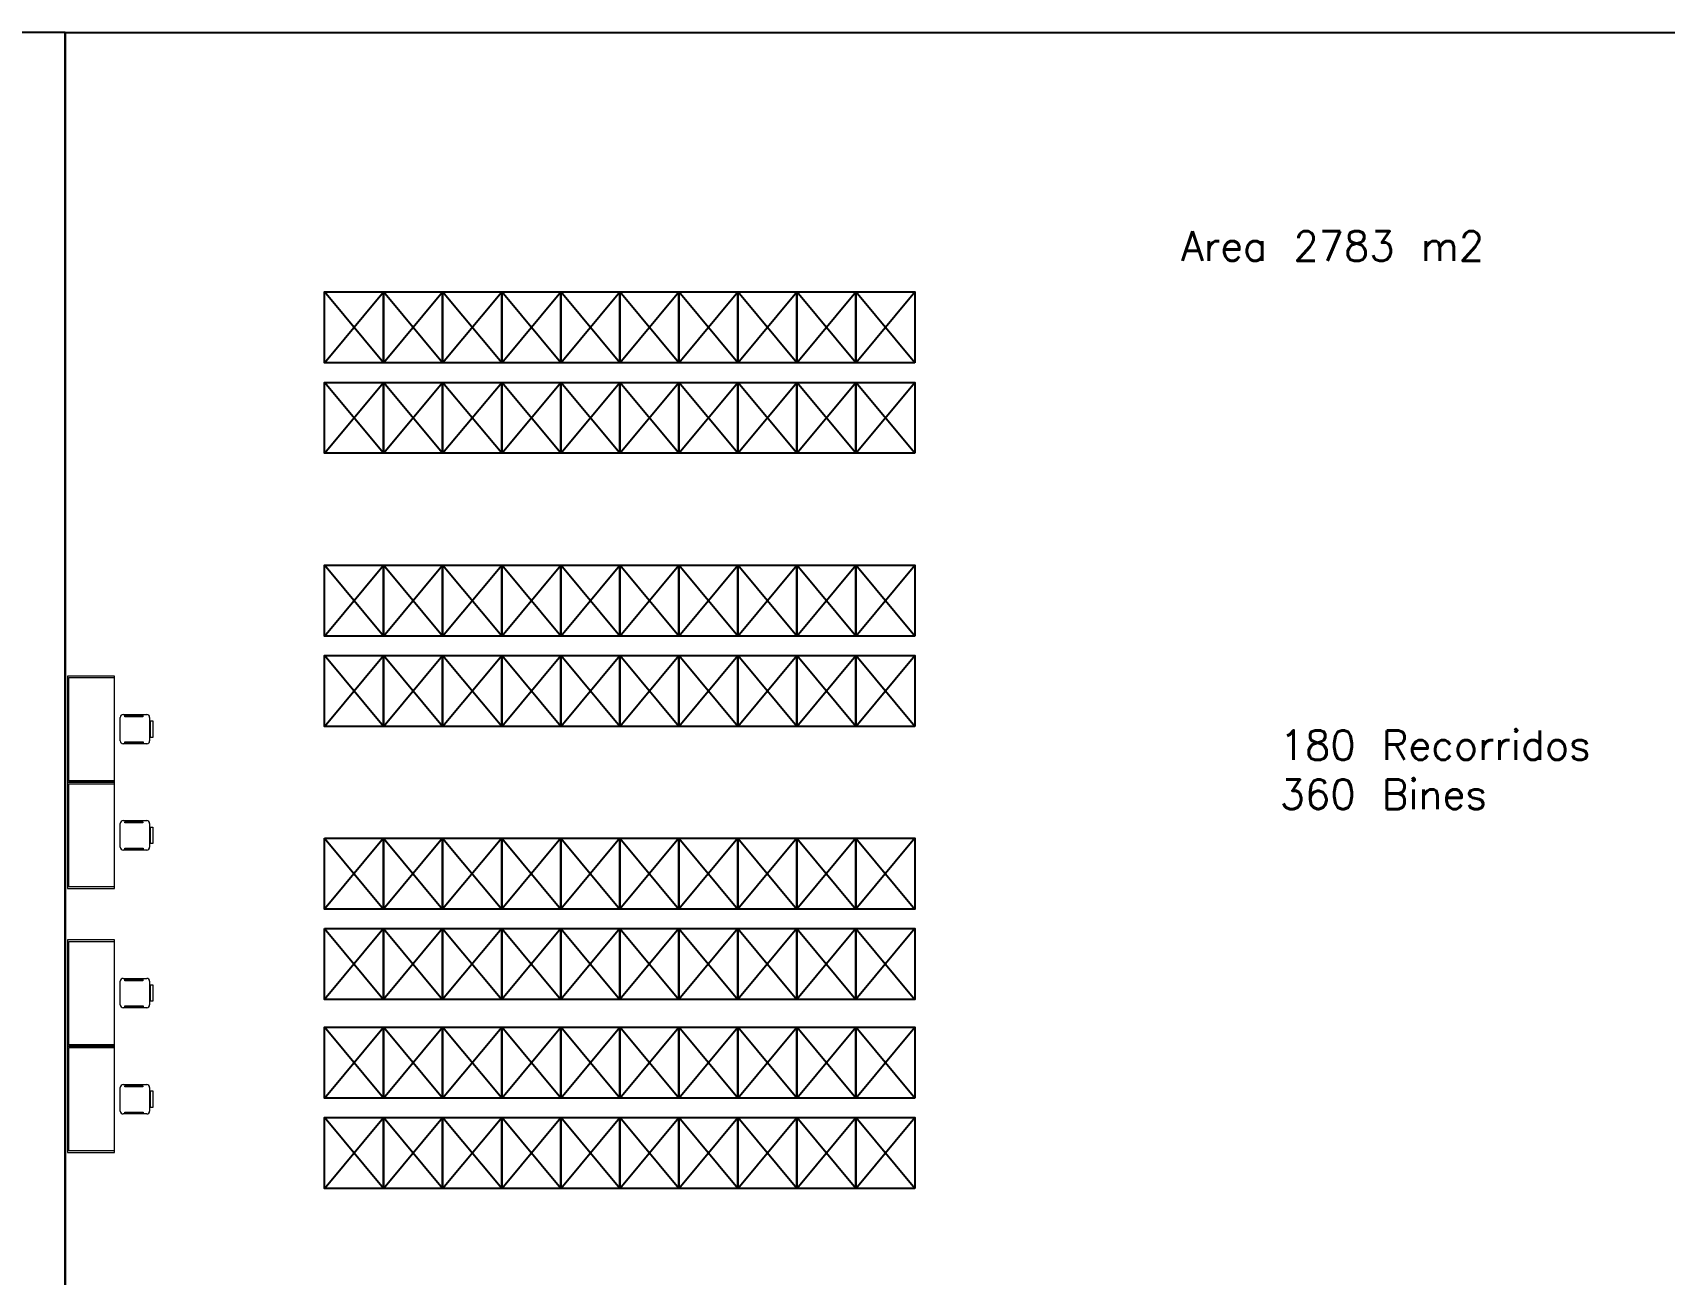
# Model space of a CAD drawing. Header units: millimetres. Extents: x 161 to 540, y 104 to 460.
# Drawn here: x 202.25 to 229.9, y 394.02 to 415.07 of the extents above; entities that cross this region are included whole.
import ezdxf

# ---------------------------------------------------------------- set-up
doc = ezdxf.new("R2010")
doc.units = ezdxf.units.MM
doc.layers.add('000 ALE MOBILIARIO', color=8, linetype='Continuous', lineweight=0, true_color=0x808080)
doc.layers.add('Armado HU', color=7, linetype='Continuous', lineweight=0)
doc.styles.get("Standard").update_dxf_attribs({"font": 'txt.shx'})

# ---------------------------------------------------------------- blocks, each defined once
blk = doc.blocks.new('MESA DE TRABAJO')
for points in [[(1.8, 0.8), (0, 0.8), (0, 0), (1.8, 0), (1.8, 0.8)], [(0, 0), (0.025, 0), (0.025, 0.775), (1.775, 0.775), (1.775, 0), (1.8, 0)]]:
    blk.add_lwpolyline(points)
blk = doc.blocks.new('IRI-OCASA-Layout R 9$1$OCA_SILLA-13')
for p, q in [((0.0549, 0.05), (0.0549, 0.4483)), ((0.1049, 0.4983), (0.5023, 0.4983)), ((0.5523, 0.4483), (0.5523, 0.05)), ((0.5023, 0), (0.1049, 0))]:
    blk.add_line(p, q)
for points in [[(0, 0.1087), (0, 0.3889), (0.0427, 0.3889), (0.0427, 0.1087)], [(0.1654, 0.4663), (0.1654, 0.4876), (0.4749, 0.4876), (0.4749, 0.4663)], [(0.1681, 0.0207), (0.1681, 0.0394), (0.4749, 0.0394), (0.4749, 0.0207)]]:
    blk.add_lwpolyline(points, close=True)
for centre, start, end in [((0.1049, 0.4483), 90, 180), ((0.5023, 0.4483), 0, 90), ((0.1049, 0.05), 180, 270), ((0.5023, 0.05), 270, 0)]:
    blk.add_arc(centre, 0.05, start, end)

msp = doc.modelspace()

# ---------------------------------------------------------------- linework, layer by layer
for q in [(179.307, 415.069), (248.936, 415.069), (202.799, 355.854)]:
    msp.add_line((202.799, 415.069), q)
msp.add_lwpolyline([(232.126, 355.854), (202.799, 355.854), (202.799, 415.069), (248.936, 415.069), (248.936, 355.854)])
at = {"layer": 'Armado HU', "color": 253, "linetype": 'Continuous', "lineweight": -3, "true_color": 0xa0a0a4}
for p, q in [((207.194, 409.471), (208.195, 410.673)), ((208.195, 409.471), (207.194, 410.673)), ((208.195, 409.471), (209.195, 410.673)), ((209.195, 409.471), (208.195, 410.673)), ((209.195, 409.471), (210.196, 410.673)), ((210.196, 409.471), (209.195, 410.673)), ((210.196, 409.471), (211.196, 410.673)), ((211.196, 409.471), (210.196, 410.673)), ((211.196, 409.471), (212.197, 410.673)), ((212.197, 409.471), (211.196, 410.673)), ((212.197, 409.471), (213.197, 410.673)), ((213.197, 409.471), (212.197, 410.673)), ((213.197, 409.471), (214.198, 410.673)), ((214.198, 409.471), (213.197, 410.673)), ((214.198, 409.471), (215.198, 410.673)), ((215.198, 409.471), (214.198, 410.673)), ((215.198, 409.471), (216.199, 410.673)), ((216.199, 409.471), (215.198, 410.673)), ((216.199, 409.471), (217.199, 410.673)), ((217.199, 409.471), (216.199, 410.673)), ((207.194, 404.842), (208.195, 406.044)), ((208.195, 404.842), (207.194, 406.044)), ((208.195, 404.842), (209.195, 406.044)), ((209.195, 404.842), (208.195, 406.044)), ((209.195, 404.842), (210.196, 406.044)), ((210.196, 404.842), (209.195, 406.044)), ((210.196, 404.842), (211.196, 406.044)), ((211.196, 404.842), (210.196, 406.044)), ((211.196, 404.842), (212.197, 406.044)), ((212.197, 404.842), (211.196, 406.044)), ((212.197, 404.842), (213.197, 406.044)), ((213.197, 404.842), (212.197, 406.044)), ((213.197, 404.842), (214.198, 406.044)), ((214.198, 404.842), (213.197, 406.044)), ((214.198, 404.842), (215.198, 406.044)), ((215.198, 404.842), (214.198, 406.044)), ((215.198, 404.842), (216.199, 406.044)), ((216.199, 404.842), (215.198, 406.044)), ((216.199, 404.842), (217.199, 406.044)), ((217.199, 404.842), (216.199, 406.044)), ((208.195, 399.884), (207.194, 398.682)), ((207.194, 399.884), (208.195, 398.682)), ((209.195, 399.884), (208.195, 398.682)), ((208.195, 399.884), (209.195, 398.682)), ((210.196, 399.884), (209.195, 398.682)), ((209.195, 399.884), (210.196, 398.682)), ((211.196, 399.884), (210.196, 398.682)), ((210.196, 399.884), (211.196, 398.682)), ((212.197, 399.884), (211.196, 398.682)), ((211.196, 399.884), (212.197, 398.682)), ((213.197, 399.884), (212.197, 398.682)), ((212.197, 399.884), (213.197, 398.682)), ((214.198, 399.884), (213.197, 398.682)), ((213.197, 399.884), (214.198, 398.682)), ((215.198, 399.884), (214.198, 398.682)), ((214.198, 399.884), (215.198, 398.682)), ((216.199, 399.884), (215.198, 398.682)), ((215.198, 399.884), (216.199, 398.682)), ((217.199, 399.884), (216.199, 398.682)), ((216.199, 399.884), (217.199, 398.682)), ((207.194, 397.012), (208.195, 398.215)), ((208.195, 397.012), (207.194, 398.215)), ((208.195, 397.012), (209.195, 398.215)), ((209.195, 397.012), (208.195, 398.215)), ((209.195, 397.012), (210.196, 398.215)), ((210.196, 397.012), (209.195, 398.215)), ((210.196, 397.012), (211.196, 398.215)), ((211.196, 397.012), (210.196, 398.215)), ((211.196, 397.012), (212.197, 398.215)), ((212.197, 397.012), (211.196, 398.215)), ((212.197, 397.012), (213.197, 398.215)), ((213.197, 397.012), (212.197, 398.215)), ((213.197, 397.012), (214.198, 398.215)), ((214.198, 397.012), (213.197, 398.215)), ((214.198, 397.012), (215.198, 398.215)), ((215.198, 397.012), (214.198, 398.215)), ((215.198, 397.012), (216.199, 398.215)), ((216.199, 397.012), (215.198, 398.215)), ((216.199, 397.012), (217.199, 398.215)), ((217.199, 397.012), (216.199, 398.215))]:
    msp.add_line(p, q, dxfattribs=at)
at = {"layer": 'Armado HU', "color": 5, "linetype": 'Continuous', "lineweight": -3}
for p, q in [((207.194, 407.939), (208.195, 409.141)), ((208.195, 407.939), (207.194, 409.141)), ((208.195, 407.939), (209.195, 409.141)), ((209.195, 407.939), (208.195, 409.141)), ((209.195, 407.939), (210.196, 409.141)), ((210.196, 407.939), (209.195, 409.141)), ((210.196, 407.939), (211.196, 409.141)), ((211.196, 407.939), (210.196, 409.141)), ((211.196, 407.939), (212.197, 409.141)), ((212.197, 407.939), (211.196, 409.141)), ((212.197, 407.939), (213.197, 409.141)), ((213.197, 407.939), (212.197, 409.141)), ((213.197, 407.939), (214.198, 409.141)), ((214.198, 407.939), (213.197, 409.141)), ((214.198, 407.939), (215.198, 409.141)), ((215.198, 407.939), (214.198, 409.141)), ((215.198, 407.939), (216.199, 409.141)), ((216.199, 407.939), (215.198, 409.141)), ((216.199, 407.939), (217.199, 409.141)), ((217.199, 407.939), (216.199, 409.141)), ((207.194, 403.31), (208.195, 404.513)), ((208.195, 403.31), (207.194, 404.513)), ((208.195, 403.31), (209.195, 404.513)), ((209.195, 403.31), (208.195, 404.513)), ((209.195, 403.31), (210.196, 404.513)), ((210.196, 403.31), (209.195, 404.513)), ((210.196, 403.31), (211.196, 404.513)), ((211.196, 403.31), (210.196, 404.513)), ((211.196, 403.31), (212.197, 404.513)), ((212.197, 403.31), (211.196, 404.513)), ((212.197, 403.31), (213.197, 404.513)), ((213.197, 403.31), (212.197, 404.513)), ((213.197, 403.31), (214.198, 404.513)), ((214.198, 403.31), (213.197, 404.513)), ((214.198, 403.31), (215.198, 404.513)), ((215.198, 403.31), (214.198, 404.513)), ((215.198, 403.31), (216.199, 404.513)), ((216.199, 403.31), (215.198, 404.513)), ((216.199, 403.31), (217.199, 404.513)), ((217.199, 403.31), (216.199, 404.513)), ((208.195, 401.416), (207.194, 400.214)), ((207.194, 401.416), (208.195, 400.214)), ((209.195, 401.416), (208.195, 400.214)), ((208.195, 401.416), (209.195, 400.214)), ((210.196, 401.416), (209.195, 400.214)), ((209.195, 401.416), (210.196, 400.214)), ((211.196, 401.416), (210.196, 400.214)), ((210.196, 401.416), (211.196, 400.214)), ((212.197, 401.416), (211.196, 400.214)), ((211.196, 401.416), (212.197, 400.214)), ((213.197, 401.416), (212.197, 400.214)), ((212.197, 401.416), (213.197, 400.214)), ((214.198, 401.416), (213.197, 400.214)), ((213.197, 401.416), (214.198, 400.214)), ((215.198, 401.416), (214.198, 400.214)), ((214.198, 401.416), (215.198, 400.214)), ((216.199, 401.416), (215.198, 400.214)), ((215.198, 401.416), (216.199, 400.214)), ((217.199, 401.416), (216.199, 400.214)), ((216.199, 401.416), (217.199, 400.214)), ((207.194, 395.48), (208.195, 396.683)), ((208.195, 395.48), (207.194, 396.683)), ((208.195, 395.48), (209.195, 396.683)), ((209.195, 395.48), (208.195, 396.683)), ((209.195, 395.48), (210.196, 396.683)), ((210.196, 395.48), (209.195, 396.683)), ((210.196, 395.48), (211.196, 396.683)), ((211.196, 395.48), (210.196, 396.683)), ((211.196, 395.48), (212.197, 396.683)), ((212.197, 395.48), (211.196, 396.683)), ((212.197, 395.48), (213.197, 396.683)), ((213.197, 395.48), (212.197, 396.683)), ((213.197, 395.48), (214.198, 396.683)), ((214.198, 395.48), (213.197, 396.683)), ((214.198, 395.48), (215.198, 396.683)), ((215.198, 395.48), (214.198, 396.683)), ((215.198, 395.48), (216.199, 396.683)), ((216.199, 395.48), (215.198, 396.683)), ((216.199, 395.48), (217.199, 396.683)), ((217.199, 395.48), (216.199, 396.683))]:
    msp.add_line(p, q, dxfattribs=at)
at = {"layer": 'Armado HU', "color": 253, "linetype": 'Continuous', "lineweight": -3, "true_color": 0xa0a0a4}
for points in [[(208.195, 409.471), (207.194, 409.471), (207.194, 410.673), (208.195, 410.673)], [(209.195, 409.471), (208.195, 409.471), (208.195, 410.673), (209.195, 410.673)], [(210.196, 409.471), (209.195, 409.471), (209.195, 410.673), (210.196, 410.673)], [(211.196, 409.471), (210.196, 409.471), (210.196, 410.673), (211.196, 410.673)], [(212.197, 409.471), (211.196, 409.471), (211.196, 410.673), (212.197, 410.673)], [(213.197, 409.471), (212.197, 409.471), (212.197, 410.673), (213.197, 410.673)], [(214.198, 409.471), (213.197, 409.471), (213.197, 410.673), (214.198, 410.673)], [(215.198, 409.471), (214.198, 409.471), (214.198, 410.673), (215.198, 410.673)], [(216.199, 409.471), (215.198, 409.471), (215.198, 410.673), (216.199, 410.673)], [(217.199, 409.471), (216.199, 409.471), (216.199, 410.673), (217.199, 410.673)], [(208.195, 404.842), (207.194, 404.842), (207.194, 406.044), (208.195, 406.044)], [(209.195, 404.842), (208.195, 404.842), (208.195, 406.044), (209.195, 406.044)], [(210.196, 404.842), (209.195, 404.842), (209.195, 406.044), (210.196, 406.044)], [(211.196, 404.842), (210.196, 404.842), (210.196, 406.044), (211.196, 406.044)], [(212.197, 404.842), (211.196, 404.842), (211.196, 406.044), (212.197, 406.044)], [(213.197, 404.842), (212.197, 404.842), (212.197, 406.044), (213.197, 406.044)], [(214.198, 404.842), (213.197, 404.842), (213.197, 406.044), (214.198, 406.044)], [(215.198, 404.842), (214.198, 404.842), (214.198, 406.044), (215.198, 406.044)], [(216.199, 404.842), (215.198, 404.842), (215.198, 406.044), (216.199, 406.044)], [(217.199, 404.842), (216.199, 404.842), (216.199, 406.044), (217.199, 406.044)], [(207.194, 399.884), (208.195, 399.884), (208.195, 398.682), (207.194, 398.682)], [(208.195, 399.884), (209.195, 399.884), (209.195, 398.682), (208.195, 398.682)], [(209.195, 399.884), (210.196, 399.884), (210.196, 398.682), (209.195, 398.682)], [(210.196, 399.884), (211.196, 399.884), (211.196, 398.682), (210.196, 398.682)], [(211.196, 399.884), (212.197, 399.884), (212.197, 398.682), (211.196, 398.682)], [(212.197, 399.884), (213.197, 399.884), (213.197, 398.682), (212.197, 398.682)], [(213.197, 399.884), (214.198, 399.884), (214.198, 398.682), (213.197, 398.682)], [(214.198, 399.884), (215.198, 399.884), (215.198, 398.682), (214.198, 398.682)], [(215.198, 399.884), (216.199, 399.884), (216.199, 398.682), (215.198, 398.682)], [(216.199, 399.884), (217.199, 399.884), (217.199, 398.682), (216.199, 398.682)], [(208.195, 397.012), (207.194, 397.012), (207.194, 398.215), (208.195, 398.215)], [(209.195, 397.012), (208.195, 397.012), (208.195, 398.215), (209.195, 398.215)], [(210.196, 397.012), (209.195, 397.012), (209.195, 398.215), (210.196, 398.215)], [(211.196, 397.012), (210.196, 397.012), (210.196, 398.215), (211.196, 398.215)], [(212.197, 397.012), (211.196, 397.012), (211.196, 398.215), (212.197, 398.215)], [(213.197, 397.012), (212.197, 397.012), (212.197, 398.215), (213.197, 398.215)], [(214.198, 397.012), (213.197, 397.012), (213.197, 398.215), (214.198, 398.215)], [(215.198, 397.012), (214.198, 397.012), (214.198, 398.215), (215.198, 398.215)], [(216.199, 397.012), (215.198, 397.012), (215.198, 398.215), (216.199, 398.215)], [(217.199, 397.012), (216.199, 397.012), (216.199, 398.215), (217.199, 398.215)]]:
    msp.add_lwpolyline(points, close=True, dxfattribs=at)
at = {"layer": 'Armado HU', "color": 5, "linetype": 'Continuous', "lineweight": -3}
for points in [[(208.195, 407.939), (207.194, 407.939), (207.194, 409.141), (208.195, 409.141)], [(209.195, 407.939), (208.195, 407.939), (208.195, 409.141), (209.195, 409.141)], [(210.196, 407.939), (209.195, 407.939), (209.195, 409.141), (210.196, 409.141)], [(211.196, 407.939), (210.196, 407.939), (210.196, 409.141), (211.196, 409.141)], [(212.197, 407.939), (211.196, 407.939), (211.196, 409.141), (212.197, 409.141)], [(213.197, 407.939), (212.197, 407.939), (212.197, 409.141), (213.197, 409.141)], [(214.198, 407.939), (213.197, 407.939), (213.197, 409.141), (214.198, 409.141)], [(215.198, 407.939), (214.198, 407.939), (214.198, 409.141), (215.198, 409.141)], [(216.199, 407.939), (215.198, 407.939), (215.198, 409.141), (216.199, 409.141)], [(217.199, 407.939), (216.199, 407.939), (216.199, 409.141), (217.199, 409.141)], [(208.195, 403.31), (207.194, 403.31), (207.194, 404.513), (208.195, 404.513)], [(209.195, 403.31), (208.195, 403.31), (208.195, 404.513), (209.195, 404.513)], [(210.196, 403.31), (209.195, 403.31), (209.195, 404.513), (210.196, 404.513)], [(211.196, 403.31), (210.196, 403.31), (210.196, 404.513), (211.196, 404.513)], [(212.197, 403.31), (211.196, 403.31), (211.196, 404.513), (212.197, 404.513)], [(213.197, 403.31), (212.197, 403.31), (212.197, 404.513), (213.197, 404.513)], [(214.198, 403.31), (213.197, 403.31), (213.197, 404.513), (214.198, 404.513)], [(215.198, 403.31), (214.198, 403.31), (214.198, 404.513), (215.198, 404.513)], [(216.199, 403.31), (215.198, 403.31), (215.198, 404.513), (216.199, 404.513)], [(217.199, 403.31), (216.199, 403.31), (216.199, 404.513), (217.199, 404.513)], [(207.194, 401.416), (208.195, 401.416), (208.195, 400.214), (207.194, 400.214)], [(208.195, 401.416), (209.195, 401.416), (209.195, 400.214), (208.195, 400.214)], [(209.195, 401.416), (210.196, 401.416), (210.196, 400.214), (209.195, 400.214)], [(210.196, 401.416), (211.196, 401.416), (211.196, 400.214), (210.196, 400.214)], [(211.196, 401.416), (212.197, 401.416), (212.197, 400.214), (211.196, 400.214)], [(212.197, 401.416), (213.197, 401.416), (213.197, 400.214), (212.197, 400.214)], [(213.197, 401.416), (214.198, 401.416), (214.198, 400.214), (213.197, 400.214)], [(214.198, 401.416), (215.198, 401.416), (215.198, 400.214), (214.198, 400.214)], [(215.198, 401.416), (216.199, 401.416), (216.199, 400.214), (215.198, 400.214)], [(216.199, 401.416), (217.199, 401.416), (217.199, 400.214), (216.199, 400.214)], [(208.195, 395.48), (207.194, 395.48), (207.194, 396.683), (208.195, 396.683)], [(209.195, 395.48), (208.195, 395.48), (208.195, 396.683), (209.195, 396.683)], [(210.196, 395.48), (209.195, 395.48), (209.195, 396.683), (210.196, 396.683)], [(211.196, 395.48), (210.196, 395.48), (210.196, 396.683), (211.196, 396.683)], [(212.197, 395.48), (211.196, 395.48), (211.196, 396.683), (212.197, 396.683)], [(213.197, 395.48), (212.197, 395.48), (212.197, 396.683), (213.197, 396.683)], [(214.198, 395.48), (213.197, 395.48), (213.197, 396.683), (214.198, 396.683)], [(215.198, 395.48), (214.198, 395.48), (214.198, 396.683), (215.198, 396.683)], [(216.199, 395.48), (215.198, 395.48), (215.198, 396.683), (216.199, 396.683)], [(217.199, 395.48), (216.199, 395.48), (216.199, 396.683), (217.199, 396.683)]]:
    msp.add_lwpolyline(points, close=True, dxfattribs=at)

# ---------------------------------------------------------------- block references
at = {"layer": '000 ALE MOBILIARIO'}
for name, p, rotation in [('MESA DE TRABAJO', (203.637, 402.364), 90), ('IRI-OCASA-Layout R 9$1$OCA_SILLA-13', (204.286, 403.513), 180), ('MESA DE TRABAJO', (203.637, 400.564), 90), ('IRI-OCASA-Layout R 9$1$OCA_SILLA-13', (204.286, 401.713), 180), ('MESA DE TRABAJO', (203.637, 397.891), 90), ('IRI-OCASA-Layout R 9$1$OCA_SILLA-13', (204.286, 399.04), 180), ('MESA DE TRABAJO', (203.637, 396.091), 90), ('IRI-OCASA-Layout R 9$1$OCA_SILLA-13', (204.286, 397.24), 180)]:
    msp.add_blockref(name, p, dxfattribs=dict(at, rotation=rotation))

# ---------------------------------------------------------------- texts
at = {"char_height": 0.5, "attachment_point": 1}
for s, width, heights, insert in [('Area 2783 m2', 30.31257, [0], (221.708, 411.702)), ('180 Recorridos\\P360 Bines', 22.08822, [6.918], (223.379, 403.243))]:
    msp.add_mtext_dynamic_manual_height_columns(s, width=width, gutter_width=12.5, heights=heights, dxfattribs=dict(at, insert=insert))

doc.saveas('drawing.dxf')
